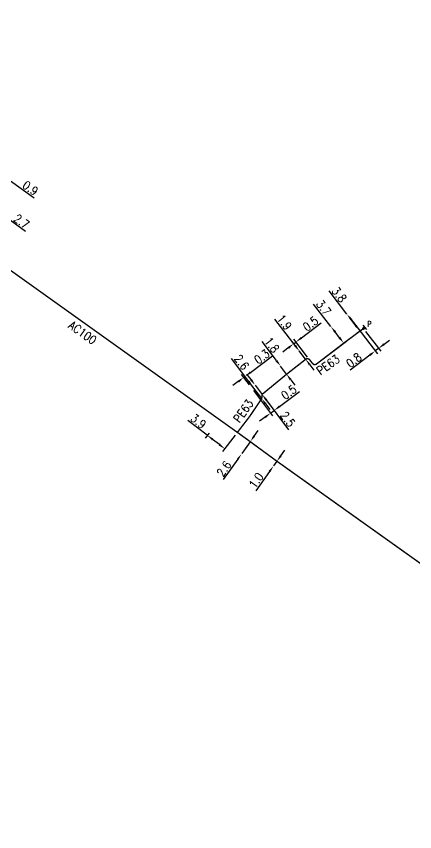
# Model space of a CAD drawing. Header units: millimetres. Extents: x 107999 to 109004, y 120010 to 121005.
# Drawn here: x 108713.8 to 108784.1, y 120856.4 to 121000.1 of the extents above; entities that cross this region are included whole.
import ezdxf
from ezdxf.enums import TextEntityAlignment as Align

# ---------------------------------------------------------------- set-up
doc = ezdxf.new("R2010")
doc.units = ezdxf.units.MM
doc.header["$PDMODE"] = 34
doc.linetypes.add('L_25_AP', pattern=[2000, 1000, 1000])
doc.linetypes.add('L_25_PE', pattern=[2000, 1000, 1000])
doc.layers.get('0').update_dxf_attribs({"linetype": 'CONTINUOUS'})
doc.layers.get('Defpoints').update_dxf_attribs({"linetype": 'CONTINUOUS'})
for name, color, linetype in [('L_150', 1, 'CONTINUOUS'), ('L_300', 7, 'CONTINUOUS'), ('L_340', 7, 'CONTINUOUS')]:
    doc.layers.add(name, color=color, linetype=linetype)
doc.styles.add('G_ROMANS', font='ROMANS.SHX', dxfattribs={"width": 0.75})
doc.styles.get("Standard").update_dxf_attribs({"font": 'romans.shx', "width": 0.85})
doc.dimstyles.get("Standard").update_dxf_attribs({"dimtxt": 1.5, "dimasz": 1.2, "dimexe": 0.625, "dimexo": 0.625, "dimgap": 0.25, "dimtad": 1, "dimdec": 1, "dimzin": 0, "dimdsep": 46, "dimtxsty": 'Standard', "dimcen": -0.5, "dimadec": 0, "dimazin": 0, "dimtfac": 1, "dimtdec": 1, "dimtmove": 0, "dimatfit": 3, "dimfxl": 0, "dimtolj": 1, "dimtzin": 0, "dimarcsym": 0})

# ---------------------------------------------------------------- blocks, each defined once
blk = doc.blocks.new('L_340_07')
at = {"color": 0, "linetype": 'Continuous', "const_width": 0.25, "flags": 128}
blk.add_lwpolyline([(0, 0), (0.35, 0)], dxfattribs=at)
at = {"color": 0, "linetype": 'Continuous', "flags": 128}
blk.add_lwpolyline([(0.35, -0.5), (0.35, 0.5)], dxfattribs=at)
at = {"color": 0, "linetype": 'Continuous', "width": 0.75, "flags": 3}
for tag, p in [('DEF_LEG', (0.72, -3.47)), ('DEF_COUP', (0.72, -5.97)), ('DEF_TYPE', (0.72, -8.47))]:
    blk.add_attdef(tag, text='', height=1.2, dxfattribs=at).set_placement(p, align=Align.MIDDLE)
blk = doc.blocks.new('*D74')
at = {"layer": 'Defpoints', "color": 0, "linetype": 'Continuous', "transparency": 16777216}
for p in [(108760.42, 120938.46), (108761.49, 120937.02), (108761.49, 120937.02)]:
    blk.add_point(p, dxfattribs=at)
at = {"layer": 'L_150', "color": 0, "linetype": 'Continuous', "lineweight": -2, "transparency": 16777216}
for p, q in [((108759.7, 120939.42), (108757.19, 120942.78)), ((108761.49, 120937.02), (108760.42, 120938.46)), ((108759.92, 120938.09), (108759.92, 120938.09)), ((108761.99, 120937.39), (108761.99, 120937.39)), ((108762.21, 120936.06), (108762.93, 120935.1))]:
    blk.add_line(p, q, dxfattribs=at)
at = {"layer": 'L_150', "color": 0, "linetype": 'Continuous', "transparency": 16777216}
for points in [[(108759.86, 120939.54), (108759.54, 120939.3), (108760.42, 120938.46)], [(108762.37, 120936.18), (108762.05, 120935.94), (108761.49, 120937.02)]]:
    blk.add_solid(points, dxfattribs=at)
at = {"layer": 'L_150', "color": 0, "linetype": 'Continuous', "transparency": 16777216, "insert": (108758.89, 120942.18), "char_height": 1.5, "attachment_point": 5, "rotation": 306.7548}
blk.add_mtext('\\A1;1.8', dxfattribs=at)
blk = doc.blocks.new('*D75')
at = {"layer": 'Defpoints', "color": 0, "linetype": 'Continuous', "transparency": 16777216}
for p in [(108763.73, 120941.12), (108764.85, 120939.65), (108764.85, 120939.65)]:
    blk.add_point(p, dxfattribs=at)
at = {"layer": 'L_150', "color": 0, "linetype": 'Continuous', "lineweight": -2, "transparency": 16777216}
for p, q in [((108763, 120942.07), (108759.43, 120946.72)), ((108764.85, 120939.65), (108763.73, 120941.12)), ((108765.58, 120938.7), (108766.32, 120937.74))]:
    blk.add_line(p, q, dxfattribs=at)
at = {"layer": 'L_150', "color": 0, "linetype": 'Continuous', "transparency": 16777216}
for points in [[(108763.16, 120942.19), (108762.84, 120941.95), (108763.73, 120941.12)], [(108765.74, 120938.82), (108765.43, 120938.57), (108764.85, 120939.65)]]:
    blk.add_solid(points, dxfattribs=at)
at = {"layer": 'L_150', "color": 0, "linetype": 'Continuous', "transparency": 16777216, "insert": (108761.11, 120946.17), "char_height": 1.5, "attachment_point": 5, "rotation": 307.4801}
blk.add_mtext('\\A1;1.9', dxfattribs=at)
blk = doc.blocks.new('*D76')
at = {"layer": 'Defpoints', "color": 0, "linetype": 'Continuous', "transparency": 16777216}
for p in [(108763.14, 120942.7), (108763.73, 120941.12), (108765.56, 120939.56)]:
    blk.add_point(p, dxfattribs=at)
at = {"layer": 'L_150', "color": 0, "linetype": 'Continuous', "lineweight": -2, "transparency": 16777216}
for p, q in [((108764.1, 120943.43), (108767.58, 120946.1)), ((108763.35, 120941.61), (108762.37, 120942.89)), ((108762.75, 120942.4), (108763.14, 120942.7)), ((108765.18, 120940.05), (108762.76, 120943.2)), ((108761.79, 120941.67), (108760.84, 120940.94))]:
    blk.add_line(p, q, dxfattribs=at)
at = {"layer": 'L_150', "color": 0, "linetype": 'Continuous', "transparency": 16777216}
for points in [[(108763.97, 120943.59), (108764.22, 120943.28), (108763.14, 120942.7)], [(108761.67, 120941.83), (108761.91, 120941.51), (108762.75, 120942.4)]]:
    blk.add_solid(points, dxfattribs=at)
at = {"layer": 'L_150', "color": 0, "linetype": 'Continuous', "transparency": 16777216, "insert": (108765.71, 120945.93), "char_height": 1.5, "attachment_point": 5, "rotation": 37.4801}
blk.add_mtext('\\A1;0.5', dxfattribs=at)
blk = doc.blocks.new('*D77')
at = {"layer": 'Defpoints', "color": 0, "linetype": 'Continuous', "transparency": 16777216}
for p in [(108769.31, 120945.43), (108771.56, 120942.5), (108766.76, 120938.82)]:
    blk.add_point(p, dxfattribs=at)
at = {"layer": 'L_150', "color": 0, "linetype": 'Continuous', "lineweight": -2, "transparency": 16777216}
for p, q in [((108769.31, 120945.43), (108766.26, 120949.4)), ((108770.83, 120943.45), (108770.04, 120944.48)), ((108767.26, 120939.2), (108772.06, 120942.88))]:
    blk.add_line(p, q, dxfattribs=at)
at = {"layer": 'L_150', "color": 0, "linetype": 'Continuous', "transparency": 16777216}
for points in [[(108770.2, 120944.6), (108769.88, 120944.36), (108769.31, 120945.43)], [(108770.99, 120943.57), (108770.67, 120943.33), (108771.56, 120942.5)]]:
    blk.add_solid(points, dxfattribs=at)
at = {"layer": 'L_150', "color": 0, "linetype": 'Continuous', "transparency": 16777216, "insert": (108768.02, 120948.75), "char_height": 1.5, "attachment_point": 5, "rotation": 307.4798}
blk.add_mtext('\\A1;3.7', dxfattribs=at)
blk = doc.blocks.new('*D78')
at = {"layer": 'Defpoints', "color": 0, "linetype": 'Continuous', "transparency": 16777216}
for p in [(108772.12, 120947.63), (108774.44, 120944.62), (108775.04, 120945.08)]:
    blk.add_point(p, dxfattribs=at)
at = {"layer": 'L_300', "color": 0, "linetype": 'Continuous', "lineweight": -2, "transparency": 16777216}
for p, q in [((108772.12, 120947.63), (108769, 120951.7)), ((108773.71, 120945.57), (108772.85, 120946.68)), ((108774.54, 120944.7), (108773.94, 120944.24))]:
    blk.add_line(p, q, dxfattribs=at)
at = {"layer": 'L_300', "color": 0, "linetype": 'Continuous', "transparency": 16777216}
for points in [[(108773.01, 120946.8), (108772.7, 120946.56), (108772.12, 120947.63)], [(108773.87, 120945.69), (108773.55, 120945.45), (108774.44, 120944.62)]]:
    blk.add_solid(points, dxfattribs=at)
at = {"layer": 'L_300', "color": 0, "linetype": 'Continuous', "transparency": 16777216, "insert": (108770.76, 120951.05), "char_height": 1.5, "attachment_point": 5, "rotation": 307.4793}
blk.add_mtext('\\A1;3.8', dxfattribs=at)
blk = doc.blocks.new('*D79')
at = {"layer": 'Defpoints', "color": 0, "linetype": 'Continuous', "transparency": 16777216}
for p in [(108772.13, 120947.64), (108775.04, 120945.08), (108777.71, 120941.58)]:
    blk.add_point(p, dxfattribs=at)
at = {"layer": 'L_300', "color": 0, "linetype": 'Continuous', "lineweight": -2, "transparency": 16777216}
for p, q in [((108772.51, 120947.14), (108777.5, 120940.63)), ((108775.42, 120944.58), (108778.09, 120941.09)), ((108778.67, 120942.31), (108779.62, 120943.04)), ((108777.71, 120941.58), (108777.12, 120941.13)), ((108776.17, 120940.4), (108772.7, 120937.74))]:
    blk.add_line(p, q, dxfattribs=at)
at = {"layer": 'L_300', "color": 0, "linetype": 'Continuous', "transparency": 16777216}
for points in [[(108778.54, 120942.47), (108778.79, 120942.15), (108777.71, 120941.58)], [(108776.05, 120940.56), (108776.29, 120940.24), (108777.12, 120941.13)]]:
    blk.add_solid(points, dxfattribs=at)
at = {"layer": 'L_300', "color": 0, "linetype": 'Continuous', "transparency": 16777216, "insert": (108773.35, 120939.5), "char_height": 1.5, "attachment_point": 5, "rotation": 37.4794}
blk.add_mtext('\\A1;0.8', dxfattribs=at)
blk = doc.blocks.new('*D80')
at = {"layer": 'Defpoints', "color": 0, "linetype": 'Continuous', "transparency": 16777216}
for p in [(108755.54, 120934.81), (108757.1, 120932.73), (108757.1, 120932.73)]:
    blk.add_point(p, dxfattribs=at)
at = {"layer": 'L_150', "color": 0, "linetype": 'Continuous', "lineweight": -2, "transparency": 16777216}
for p, q in [((108754.82, 120935.77), (108751.8, 120939.79)), ((108757.1, 120932.73), (108755.54, 120934.81)), ((108757.82, 120931.77), (108758.54, 120930.81))]:
    blk.add_line(p, q, dxfattribs=at)
at = {"layer": 'L_150', "color": 0, "linetype": 'Continuous', "transparency": 16777216}
for points in [[(108754.98, 120935.89), (108754.66, 120935.65), (108755.54, 120934.81)], [(108757.98, 120931.89), (108757.66, 120931.65), (108757.1, 120932.73)]]:
    blk.add_solid(points, dxfattribs=at)
at = {"layer": 'L_150', "color": 0, "linetype": 'Continuous', "transparency": 16777216, "insert": (108753.55, 120939.13), "char_height": 1.5, "attachment_point": 5, "rotation": 306.8866}
blk.add_mtext('\\A1;2.6', dxfattribs=at)
blk = doc.blocks.new('*D81')
at = {"layer": 'Defpoints', "color": 0, "linetype": 'Continuous', "transparency": 16777216}
for p in [(108755.94, 120935.11), (108757.17, 120933.47), (108757.17, 120933.47)]:
    blk.add_point(p, dxfattribs=at)
at = {"layer": 'L_150', "color": 0, "linetype": 'Continuous', "lineweight": -2, "transparency": 16777216}
for p, q in [((108755.22, 120936.07), (108754.5, 120937.03)), ((108755.94, 120935.11), (108757.17, 120933.47)), ((108757.89, 120932.51), (108761.85, 120927.24))]:
    blk.add_line(p, q, dxfattribs=at)
at = {"layer": 'L_150', "color": 0, "linetype": 'Continuous', "transparency": 16777216}
for points in [[(108755.38, 120936.19), (108755.06, 120935.95), (108755.94, 120935.11)], [(108758.05, 120932.63), (108757.73, 120932.39), (108757.17, 120933.47)]]:
    blk.add_solid(points, dxfattribs=at)
at = {"layer": 'L_150', "color": 0, "linetype": 'Continuous', "transparency": 16777216, "insert": (108761.69, 120929.1), "char_height": 1.5, "attachment_point": 5, "rotation": 306.8866}
blk.add_mtext('\\A1;2.5', dxfattribs=at)
blk = doc.blocks.new('*D82')
at = {"layer": 'Defpoints', "color": 0, "linetype": 'Continuous', "transparency": 16777216}
for p in [(108754.17, 120936.63), (108755.3, 120934.63), (108757.1, 120932.73)]:
    blk.add_point(p, dxfattribs=at)
at = {"layer": 'L_150', "color": 0, "linetype": 'Continuous', "lineweight": -2, "transparency": 16777216}
for p, q in [((108755.13, 120937.35), (108759.01, 120940.27)), ((108754.92, 120935.13), (108753.55, 120936.95)), ((108756.73, 120933.23), (108753.79, 120937.13)), ((108752.97, 120935.73), (108752.01, 120935.01)), ((108753.93, 120936.45), (108754.17, 120936.63))]:
    blk.add_line(p, q, dxfattribs=at)
at = {"layer": 'L_150', "color": 0, "linetype": 'Continuous', "transparency": 16777216}
for points in [[(108755.01, 120937.51), (108755.25, 120937.2), (108754.17, 120936.63)], [(108752.85, 120935.89), (108753.09, 120935.57), (108753.93, 120936.45)]]:
    blk.add_solid(points, dxfattribs=at)
at = {"layer": 'L_150', "color": 0, "linetype": 'Continuous', "transparency": 16777216, "insert": (108757.14, 120940.12), "char_height": 1.5, "attachment_point": 5, "rotation": 36.8866}
blk.add_mtext('\\A1;0.3', dxfattribs=at)
blk = doc.blocks.new('*D83')
at = {"layer": 'Defpoints', "color": 0, "linetype": 'Continuous', "transparency": 16777216}
for p in [(108755.3, 120934.63), (108757.23, 120933.39), (108759.29, 120930.64)]:
    blk.add_point(p, dxfattribs=at)
at = {"layer": 'L_150', "color": 0, "linetype": 'Continuous', "lineweight": -2, "transparency": 16777216}
for p, q in [((108755.67, 120934.13), (108759.02, 120929.66)), ((108760.25, 120931.36), (108763.74, 120933.99)), ((108757.61, 120932.89), (108759.66, 120930.14)), ((108758.65, 120930.16), (108759.29, 120930.64)), ((108757.69, 120929.44), (108756.73, 120928.72))]:
    blk.add_line(p, q, dxfattribs=at)
at = {"layer": 'L_150', "color": 0, "linetype": 'Continuous', "transparency": 16777216}
for points in [[(108760.13, 120931.52), (108760.37, 120931.2), (108759.29, 120930.64)], [(108757.57, 120929.6), (108757.81, 120929.28), (108758.65, 120930.16)]]:
    blk.add_solid(points, dxfattribs=at)
at = {"layer": 'L_150', "color": 0, "linetype": 'Continuous', "transparency": 16777216, "insert": (108761.88, 120933.84), "char_height": 1.5, "attachment_point": 5, "rotation": 36.8866}
blk.add_mtext('\\A1;0.5', dxfattribs=at)
blk = doc.blocks.new('*D86')
at = {"layer": 'Defpoints', "color": 0, "linetype": 'Continuous', "transparency": 16777216}
for p in [(108708.56, 120967.21), (108708.56, 120967.21), (108710.39, 120965.14)]:
    blk.add_point(p, dxfattribs=at)
at = {"layer": 'L_300', "color": 0, "linetype": 'Continuous', "lineweight": -2, "transparency": 16777216}
for p, q in [((108707.59, 120967.91), (108706.62, 120968.62)), ((108708.56, 120967.21), (108710.75, 120965.63)), ((108710.76, 120965.65), (108711.11, 120966.13)), ((108711.72, 120964.92), (108715.45, 120962.22))]:
    blk.add_line(p, q, dxfattribs=at)
at = {"layer": 'L_300', "color": 0, "linetype": 'Continuous', "transparency": 16777216}
for points in [[(108707.7, 120968.08), (108707.47, 120967.75), (108708.56, 120967.21)], [(108711.84, 120965.08), (108711.6, 120964.76), (108710.75, 120965.63)]]:
    blk.add_solid(points, dxfattribs=at)
at = {"layer": 'L_300', "color": 0, "linetype": 'Continuous', "transparency": 16777216, "insert": (108714.75, 120963.96), "char_height": 1.5, "attachment_point": 5, "rotation": 324.086}
blk.add_mtext('\\A1;2.7', dxfattribs=at)
blk = doc.blocks.new('*D90')
at = {"layer": 'Defpoints', "color": 0, "linetype": 'Continuous', "transparency": 16777216}
for p in [(108711.83, 120971.79), (108707.47, 120967.23), (108708.56, 120967.21)]:
    blk.add_point(p, dxfattribs=at)
at = {"layer": 'L_150', "color": 0, "linetype": 'Continuous', "lineweight": -2, "transparency": 16777216}
for p, q in [((108707.83, 120967.73), (108711.46, 120972.82)), ((108710.12, 120973.01), (108709.15, 120973.71)), ((108708.92, 120967.72), (108712.19, 120972.3)), ((108711.1, 120972.31), (108711.83, 120971.79)), ((108712.81, 120971.1), (108716.99, 120968.11))]:
    blk.add_line(p, q, dxfattribs=at)
at = {"layer": 'L_150', "color": 0, "linetype": 'Continuous', "transparency": 16777216}
for points in [[(108710.24, 120973.17), (108710.01, 120972.85), (108711.1, 120972.31)], [(108712.92, 120971.26), (108712.69, 120970.93), (108711.83, 120971.79)]]:
    blk.add_solid(points, dxfattribs=at)
at = {"layer": 'L_150', "color": 0, "linetype": 'Continuous', "transparency": 16777216, "insert": (108716.31, 120969.83), "char_height": 1.5, "attachment_point": 5, "rotation": 324.4726}
blk.add_mtext('\\A1;0.9', dxfattribs=at)
blk = doc.blocks.new('*D414')
at = {"layer": 'Defpoints', "color": 0, "linetype": 'Continuous', "transparency": 16777216}
for p in [(108759.77, 120921.69), (108759.19, 120920.87), (108759.19, 120920.87)]:
    blk.add_point(p, dxfattribs=at)
at = {"layer": 'L_150', "color": 0, "linetype": 'Continuous', "lineweight": -2, "transparency": 16777216}
for p, q in [((108760.47, 120922.66), (108761.17, 120923.64)), ((108759.77, 120921.69), (108759.19, 120920.87)), ((108758.49, 120919.9), (108756.05, 120916.49))]:
    blk.add_line(p, q, dxfattribs=at)
at = {"layer": 'L_150', "color": 0, "linetype": 'Continuous', "transparency": 16777216}
for points in [[(108760.31, 120922.78), (108760.63, 120922.54), (108759.77, 120921.69)], [(108758.33, 120920.01), (108758.65, 120919.78), (108759.19, 120920.87)]]:
    blk.add_solid(points, dxfattribs=at)
at = {"layer": 'L_150', "color": 0, "linetype": 'Continuous', "transparency": 16777216, "insert": (108756.11, 120918.29), "char_height": 1.5, "attachment_point": 5, "rotation": 54.3957}
blk.add_mtext('\\A1;1.0', dxfattribs=at)
blk = doc.blocks.new('*D419')
at = {"layer": 'Defpoints', "color": 0, "linetype": 'Continuous', "transparency": 16777216}
for p in [(108755.08, 120925.13), (108753.57, 120923.02), (108753.57, 120923.02)]:
    blk.add_point(p, dxfattribs=at)
at = {"layer": 'L_150', "color": 0, "linetype": 'Continuous', "lineweight": -2, "transparency": 16777216}
for p, q in [((108755.78, 120926.11), (108756.48, 120927.08)), ((108755.08, 120925.13), (108753.57, 120923.02)), ((108752.87, 120922.04), (108750.33, 120918.49))]:
    blk.add_line(p, q, dxfattribs=at)
at = {"layer": 'L_150', "color": 0, "linetype": 'Continuous', "transparency": 16777216}
for points in [[(108755.62, 120926.22), (108755.94, 120925.99), (108755.08, 120925.13)], [(108752.71, 120922.16), (108753.03, 120921.93), (108753.57, 120923.02)]]:
    blk.add_solid(points, dxfattribs=at)
at = {"layer": 'L_150', "color": 0, "linetype": 'Continuous', "transparency": 16777216, "insert": (108750.44, 120920.36), "char_height": 1.5, "attachment_point": 5, "rotation": 54.3957}
blk.add_mtext('\\A1;2.6', dxfattribs=at)
blk = doc.blocks.new('*D420')
at = {"layer": 'Defpoints', "color": 0, "linetype": 'Continuous', "transparency": 16777216}
for p in [(108748.19, 120927.16), (108747.5, 120926.26), (108752.81, 120926.77)]:
    blk.add_point(p, dxfattribs=at)
at = {"layer": 'L_150', "color": 0, "linetype": 'Continuous', "lineweight": -2, "transparency": 16777216}
for p, q in [((108747.5, 120926.26), (108744.08, 120928.89)), ((108747.81, 120926.66), (108747.12, 120925.76)), ((108749.64, 120924.61), (108748.45, 120925.53)), ((108752.43, 120926.27), (108750.21, 120923.39))]:
    blk.add_line(p, q, dxfattribs=at)
at = {"layer": 'L_150', "color": 0, "linetype": 'Continuous', "transparency": 16777216}
for points in [[(108748.57, 120925.69), (108748.33, 120925.37), (108747.5, 120926.26)], [(108749.76, 120924.77), (108749.52, 120924.45), (108750.59, 120923.88)]]:
    blk.add_solid(points, dxfattribs=at)
at = {"layer": 'L_150', "color": 0, "linetype": 'Continuous', "transparency": 16777216, "insert": (108745.93, 120928.73), "char_height": 1.5, "attachment_point": 5, "rotation": 322.432}
blk.add_mtext('\\A1;3.9', dxfattribs=at)
blk = doc.blocks.new('L_300_12')
at = {"color": 0, "linetype": 'Continuous', "const_width": 0.248, "flags": 128}
blk.add_lwpolyline([(-0.13, 0, 1), (0.13, 0, 1)], format="xyb", close=True, dxfattribs=at)
at = {"linetype": 'Continuous', "style": 'G_ROMANS', "width": 0.75}
blk.add_attdef('P', text='', height=1, dxfattribs=at).set_placement((0, 1.33), align=Align.MIDDLE_CENTER)
at = {"color": 0, "linetype": 'Continuous', "width": 0.75, "flags": 3}
for tag, p in [('DEF_LEG', (0, -5)), ('DEF_COUP', (0, -7.5)), ('DEF_TYPE', (0, -10))]:
    blk.add_attdef(tag, text='', height=1.2, dxfattribs=at).set_placement(p, align=Align.MIDDLE)

msp = doc.modelspace()

# ---------------------------------------------------------------- linework, layer by layer
at = {"layer": 'L_150', "linetype": 'L_25_AP', "const_width": 0.25, "flags": 128}
msp.add_lwpolyline([(108852.81, 120856.5), (108846.76, 120859.68), (108822.63, 120876.93), (108759.77, 120921.69), (108755.08, 120925.13), (108752.81, 120926.77), (108703.88, 120961.71), (108694.35, 120968.65), (108682.42, 120977.34), (108681.26, 120978.19, 0.108326), (108681.16, 120978.23), (108679.1, 120978.64, -0.063666), (108679.04, 120978.66), (108677.27, 120979.52), (108658.08, 120988.85), (108657.45, 120990.26), (108654.93, 120991.49), (108653.68, 120990.99), (108647.64, 120993.92), (108634.21, 121000)], format="xyb", dxfattribs=at)
at = {"layer": 'L_150', "linetype": 'L_25_PE', "const_width": 0.25, "flags": 128}
msp.add_lwpolyline([(108775.04, 120945.08), (108771.56, 120942.5), (108766.76, 120938.82, -0.411001), (108766.07, 120938.91), (108765.56, 120939.56, 0.405873), (108764.85, 120939.65), (108761.49, 120937.02), (108761.49, 120937.02), (108761.49, 120937.02), (108757.17, 120933.47), (108757.1, 120932.73), (108754.99, 120929.6), (108754.99, 120929.6), (108752.81, 120926.77)], format="xyb", dxfattribs=at)

# ---------------------------------------------------------------- block references
at = {"layer": 'L_300'}
ref = msp.add_blockref('L_300_12', (108775.04, 120945.08), dxfattribs=dict(at, rotation=307.0336254549896))
ref.add_attrib('P', 'P', dxfattribs={"layer": '0', "linetype": 'Continuous', "height": 1, "style": 'G_ROMANS', "width": 0.75}).set_placement((108776.1, 120945.88), align=Align.MIDDLE_CENTER)
at = {"layer": 'L_340', "rotation": 37.03362545641711}
msp.add_blockref('L_340_07', (108775.04, 120945.08), dxfattribs=at)

# ---------------------------------------------------------------- texts
at = {"layer": 'L_150', "linetype": 'Continuous', "width": 0.85}
for s, rotation, p in [('AC100', 324.5315, (108725.52, 120944.36)), ('PE63', 35.5307, (108768.82, 120938.68)), ('PE63', 54.3549, (108753.86, 120930.54))]:
    msp.add_text(s, height=1.5, rotation=rotation, dxfattribs=at).set_placement(p, align=Align.MIDDLE)

# ---------------------------------------------------------------- dimensions: what is measured, and where the dimension line sits
at = {"layer": 'L_150', "linetype": 'Continuous'}
for base, p1, p2, angle, picture, middle in [((108711.83, 120971.79), (108707.47, 120967.23), (108708.56, 120967.21), 144.4726, '*D90', (108715.73, 120969.01)), ((108771.56, 120942.5), (108769.31, 120945.43), (108766.76, 120938.82), 307.4798, '*D77', (108767.23, 120948.15)), ((108763.14, 120942.7), (108763.73, 120941.12), (108765.56, 120939.56), 37.4801, '*D76', (108766.32, 120945.14)), ((108761.49, 120937.02), (108760.42, 120938.46), (108761.49, 120937.02), 306.7548, '*D74', (108758.09, 120941.58)), ((108754.17, 120936.63), (108755.3, 120934.63), (108757.1, 120932.73), 216.8866, '*D82', (108757.74, 120939.32)), ((108757.1, 120932.73), (108755.54, 120934.81), (108757.1, 120932.73), 126.8866, '*D80', (108752.75, 120938.53)), ((108747.5, 120926.26), (108752.81, 120926.77), (108748.19, 120927.16), 322.432, '*D420', (108745.32, 120927.94)), ((108753.57, 120923.02), (108755.08, 120925.13), (108753.57, 120923.02), 54.3957, '*D419', (108751.25, 120919.78)), ((108759.19, 120920.87), (108759.77, 120921.69), (108759.19, 120920.87), 54.3957, '*D414', (108756.92, 120917.71))]:
    dim = msp.add_linear_dim(base=base, p1=p1, p2=p2, angle=angle, dimstyle='Standard', dxfattribs=at)
    dim.commit()
    dim.dimension.update_dxf_attribs({"geometry": picture, "text_midpoint": middle, "dimtype": 160})
for base, p1, p2, angle, text, picture, middle in [((108764.85, 120939.65), (108763.73, 120941.12), (108764.85, 120939.65), 307.4801, '1.9', '*D75', (108760.32, 120945.56)), ((108757.17, 120933.47), (108755.94, 120935.11), (108757.17, 120933.47), 126.8866, '2.5', '*D81', (108760.89, 120928.5)), ((108759.29, 120930.64), (108755.3, 120934.63), (108757.23, 120933.39), 216.8866, '0.5', '*D83', (108762.48, 120933.04))]:
    dim = msp.add_linear_dim(base=base, p1=p1, p2=p2, angle=angle, text=text, dimstyle='Standard', dxfattribs=at)
    dim.commit()
    dim.dimension.update_dxf_attribs({"geometry": picture, "text_midpoint": middle, "dimtype": 160})
at = {"layer": 'L_300', "linetype": 'Continuous'}
for base, p1, p2, angle, picture, middle in [((108708.56, 120967.21), (108710.39, 120965.14), (108708.56, 120967.21), 324.086, '*D86', (108714.17, 120963.15)), ((108774.44, 120944.62), (108772.12, 120947.63), (108775.04, 120945.08), 307.4793, '*D78', (108769.97, 120950.44))]:
    dim = msp.add_linear_dim(base=base, p1=p1, p2=p2, angle=angle, dimstyle='Standard', dxfattribs=at)
    dim.commit()
    dim.dimension.update_dxf_attribs({"geometry": picture, "text_midpoint": middle, "dimtype": 160})
dim = msp.add_linear_dim(base=(108777.71, 120941.58), p1=(108772.13, 120947.64), p2=(108775.04, 120945.08), angle=37.4794, text='0.8', dimstyle='Standard', dxfattribs=at)
dim.commit()
dim.dimension.update_dxf_attribs({"geometry": '*D79', "text_midpoint": (108773.96, 120938.7), "dimtype": 160})

doc.saveas('drawing.dxf')
